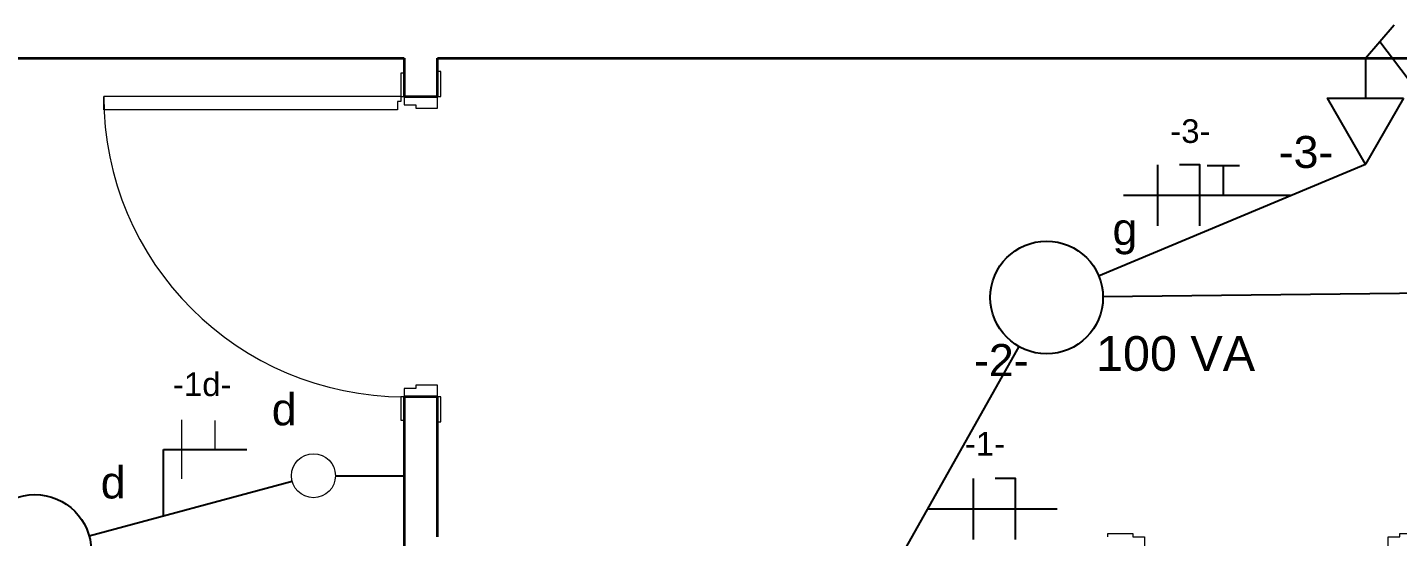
# Model space of a CAD drawing. Header units: metres. Extents: x -182 to 99, y 70 to 117.
# Drawn here: x -88.001 to -83.896, y 87.087 to 88.612 of the extents above; entities that cross this region are included whole.
import ezdxf

# ---------------------------------------------------------------- set-up
doc = ezdxf.new("R2010")
doc.units = ezdxf.units.M
doc.header["$LTSCALE"] = 0.01
for name, color, linetype, lineweight in [('A-DOOR', 1, 'Continuous', 9), ('A-DOOR-FRAM', 1, 'Continuous', 13), ('A-WALL', 2, 'Continuous', 9)]:
    doc.layers.add(name, color=color, linetype=linetype, lineweight=lineweight)
for name, color, linetype in [('FIAÇÃO', 10, 'Continuous'), ('Força', 7, 'Continuous'), ('Iluminação', 7, 'Continuous')]:
    doc.layers.add(name, color=color, linetype=linetype)
doc.styles.add('Arial', font='arial.ttf', dxfattribs={"height": 0.29506})

# ---------------------------------------------------------------- blocks, each defined once
blk = doc.blocks.new('Puerta de 1 hoja - 90 x 210 cm-173611-Planta Baja')
at = {"layer": 'A-DOOR', "lineweight": 13}
for p, q in [((0.6769, 0.95), (0.7169, 0.95)), ((0.6769, 0.07), (0.6769, 0.95)), ((0.7169, 0.06), (0.7169, 0.95)), ((0.7019, 0.07), (0.6769, 0.07)), ((0.7019, 0.06), (0.7019, 0.07)), ((0.7169, 0.06), (0.7019, 0.06))]:
    blk.add_line(p, q, dxfattribs=at)
blk.add_arc((0.7169, 0.05), 0.9, 90, 180, dxfattribs=at)
at = {"layer": 'A-DOOR-FRAM'}
for p, q in [((-0.1831, 0.06), (-0.2531, 0.06)), ((-0.2531, 0.06), (-0.2531, 0.05)), ((-0.1831, 0.05), (-0.1831, 0.06)), ((-0.1581, 0.05), (-0.1831, 0.05)), ((-0.1581, 0.015), (-0.1581, 0.05)), ((0.7169, 0.05), (0.6919, 0.05)), ((0.6919, 0.05), (0.6919, 0.015)), ((0.7869, 0.06), (0.7169, 0.06)), ((0.7169, 0.06), (0.7169, 0.05)), ((0.7869, 0.05), (0.7869, 0.06)), ((-0.1481, 0.015), (-0.1581, 0.015)), ((-0.1481, -0.05), (-0.1481, 0.015)), ((0.6919, 0.015), (0.6819, 0.015)), ((0.6819, 0.015), (0.6819, -0.05)), ((-0.2581, -0.05), (-0.2581, -0.06)), ((-0.2581, -0.06), (-0.1831, -0.06)), ((-0.1831, -0.06), (-0.1831, -0.05)), ((-0.1831, -0.05), (-0.1481, -0.05)), ((0.6819, -0.05), (0.7169, -0.05)), ((0.7169, -0.05), (0.7169, -0.06)), ((0.7169, -0.06), (0.7919, -0.06)), ((0.7919, -0.06), (0.7919, -0.05))]:
    blk.add_line(p, q, dxfattribs=at)
blk = doc.blocks.new('Puerta de 1 hoja - 80 x 210 cm-196792-Planta Baja')
at = {"layer": 'A-DOOR', "lineweight": 13}
for p, q in [((0.6269, -0.07), (0.6269, -0.85)), ((0.6519, -0.07), (0.6269, -0.07)), ((0.6519, -0.06), (0.6519, -0.07)), ((0.6669, -0.06), (0.6519, -0.06)), ((0.6669, -0.06), (0.6669, -0.85)), ((0.6269, -0.85), (0.6669, -0.85))]:
    blk.add_line(p, q, dxfattribs=at)
blk.add_arc((0.6669, -0.05), 0.8, 180, 270, dxfattribs=at)
at = {"layer": 'A-DOOR-FRAM'}
for p, q in [((-0.2081, 0.06), (-0.1331, 0.06)), ((-0.2081, 0.05), (-0.2081, 0.06)), ((-0.1331, 0.06), (-0.1331, 0.05)), ((-0.1331, 0.05), (-0.0981, 0.05)), ((-0.0981, 0.05), (-0.0981, -0.015)), ((0.6319, -0.015), (0.6319, 0.05)), ((0.6319, 0.05), (0.6669, 0.05)), ((0.6669, 0.05), (0.6669, 0.06)), ((0.6669, 0.06), (0.7419, 0.06)), ((0.7419, 0.06), (0.7419, 0.05)), ((-0.1081, -0.015), (-0.1081, -0.05)), ((-0.0981, -0.015), (-0.1081, -0.015)), ((0.6419, -0.015), (0.6319, -0.015)), ((0.6419, -0.05), (0.6419, -0.015)), ((-0.2031, -0.06), (-0.2031, -0.05)), ((-0.1331, -0.06), (-0.2031, -0.06)), ((-0.1331, -0.05), (-0.1331, -0.06)), ((-0.1081, -0.05), (-0.1331, -0.05)), ((0.6669, -0.05), (0.6419, -0.05)), ((0.6669, -0.06), (0.6669, -0.05)), ((0.7369, -0.06), (0.6669, -0.06)), ((0.7369, -0.05), (0.7369, -0.06))]:
    blk.add_line(p, q, dxfattribs=at)
blk = doc.blocks.new('F-N')
at = {"layer": 'FIAÇÃO'}
blk.add_line((2561.97, 1254.62), (2561.97, 1275.44), dxfattribs=at)
at = {"layer": 'FIAÇÃO', "color": 5}
blk.add_lwpolyline([(2576.26, 1254.62), (2576.26, 1275.44), (2569.32, 1275.44)], dxfattribs=at)
blk = doc.blocks.new('F-N-T')
at = {"layer": 'FIAÇÃO', "color": 1}
blk.add_line((2561.97, 1284.08), (2561.97, 1304.9), dxfattribs=at)
at = {"layer": 'FIAÇÃO', "color": 3}
blk.add_line((2584.31, 1294.33), (2584.31, 1304.75), dxfattribs=at)
at = {"layer": 'FIAÇÃO', "color": 5}
blk.add_lwpolyline([(2576.26, 1284.08), (2576.26, 1304.9), (2569.32, 1304.9)], dxfattribs=at)
at = {"layer": 'FIAÇÃO', "color": 3}
blk.add_lwpolyline([(2578.75, 1304.75), (2584.31, 1304.75), (2589.86, 1304.75)], dxfattribs=at)

msp = doc.modelspace()

# ---------------------------------------------------------------- linework, layer by layer
at = {"layer": 'A-WALL', "color": 7, "lineweight": 35}
for p, q in [((-91.0228, 88.5206), (-86.8728, 88.5206)), ((-86.8728, 88.5206), (-86.8728, 88.4056)), ((-86.7728, 88.4056), (-86.7728, 88.5206)), ((-86.7728, 88.5206), (-83.1228, 88.5206)), ((-86.8728, 88.4056), (-86.7728, 88.4056)), ((-86.7728, 87.5056), (-86.8728, 87.5056)), ((-86.8728, 87.5056), (-86.8728, 84.0956)), ((-86.7728, 87.0856), (-86.7728, 87.5056))]:
    msp.add_line(p, q, dxfattribs=at)
at = {"layer": 'FIAÇÃO', "lineweight": 20}
msp.add_line((-87.5388, 87.2592), (-87.5388, 87.4361), dxfattribs=at)
at = {"layer": 'FIAÇÃO', "color": 18, "lineweight": 20, "true_color": 0x000000}
msp.add_line((-87.4388, 87.3464), (-87.4388, 87.4349), dxfattribs=at)
at = {"layer": 'Força', "color": 0, "ltscale": 0.5}
for p, q in [((-83.9926, 88.5206), (-83.9064, 88.6206)), ((-83.9495, 88.5706), (-83.802, 88.3752)), ((-84.7922, 87.8683), (-83.9926, 88.203)), ((-84.2171, 88.109), (-84.7171, 88.109))]:
    msp.add_line(p, q, dxfattribs=at)
at = {"layer": 'Iluminação'}
for p, q in [((-83.9926, 88.5206), (-83.9926, 88.4007)), ((-87.0785, 87.2689), (-86.8728, 87.2689))]:
    msp.add_line(p, q, dxfattribs=at)
at = {"layer": 'Iluminação', "color": 0, "ltscale": 0.5}
for p, q in [((-82.2079, 87.8349), (-84.7791, 87.8051)), ((-85.8026, 86.2827), (-85.0305, 87.656)), ((-87.5935, 87.1476), (-87.5935, 87.3476)), ((-87.5935, 87.3476), (-87.3435, 87.3476)), ((-87.2078, 87.2517), (-87.8162, 87.0875)), ((-85.3041, 87.1694), (-84.9166, 87.1694))]:
    msp.add_line(p, q, dxfattribs=at)
at = {"layer": 'Iluminação'}
msp.add_lwpolyline([(-83.8784, 88.4007), (-83.9926, 88.203), (-84.1067, 88.4007)], close=True, dxfattribs=at)
for centre in [(-84.9478, 87.8031), (-87.9791, 87.0435)]:
    msp.add_circle(centre, 0.1688, dxfattribs=at)
at = {"layer": 'Iluminação', "lineweight": 20}
msp.add_circle((-87.1443, 87.2689), 0.0658, dxfattribs=at)

# ---------------------------------------------------------------- block references
at = {"layer": 'A-DOOR', "rotation": 89.9999999999999}
msp.add_blockref('Puerta de 1 hoja - 90 x 210 cm-173611-Planta Baja', (-86.8228, 87.6887), dxfattribs=at)
at = {"layer": 'A-DOOR'}
msp.add_blockref('Puerta de 1 hoja - 80 x 210 cm-196792-Planta Baja', (-84.5565, 87.0356), dxfattribs=at)
at = {"layer": 'FIAÇÃO', "lineweight": 20, "xscale": 0.008784106945095342, "yscale": 0.008784106945095342, "zscale": 0.008784106945095342}
for name, p in [('F-N-T', (-107.1192, 76.738)), ('F-N', (-107.6712, 76.0572))]:
    msp.add_blockref(name, p, dxfattribs=at)

# ---------------------------------------------------------------- texts
at = {"layer": 'FIAÇÃO', "lineweight": 20, "style": 'Arial'}
for s, p in [('-3-', (-84.5774, 88.2663)), ('-1d-', (-87.5654, 87.5077)), ('-1-', (-85.1932, 87.3294))]:
    msp.add_text(s, height=0.07075, dxfattribs=at).set_placement(p)
at = {"layer": 'Iluminação', "lineweight": 20, "style": 'Arial'}
for s, height, p in [('-3-', 0.09589, (-84.2524, 88.1913)), ('g', 0.0959, (-84.7504, 87.9605)), ('-2-', 0.09589, (-85.1655, 87.5677)), ('d', 0.0959, (-87.2692, 87.4201)), ('d', 0.0959, (-87.7817, 87.2009))]:
    msp.add_text(s, height=height, dxfattribs=at).set_placement(p)
at = {"layer": 'Iluminação', "lineweight": 20, "insert": (-84.5615, 87.5818), "char_height": 0.104025, "width": 0.595396, "attachment_point": 8, "style": 'Arial'}
msp.add_mtext('{\\H0.0275x;\\P}100 VA', dxfattribs=at)

doc.saveas('drawing.dxf')
